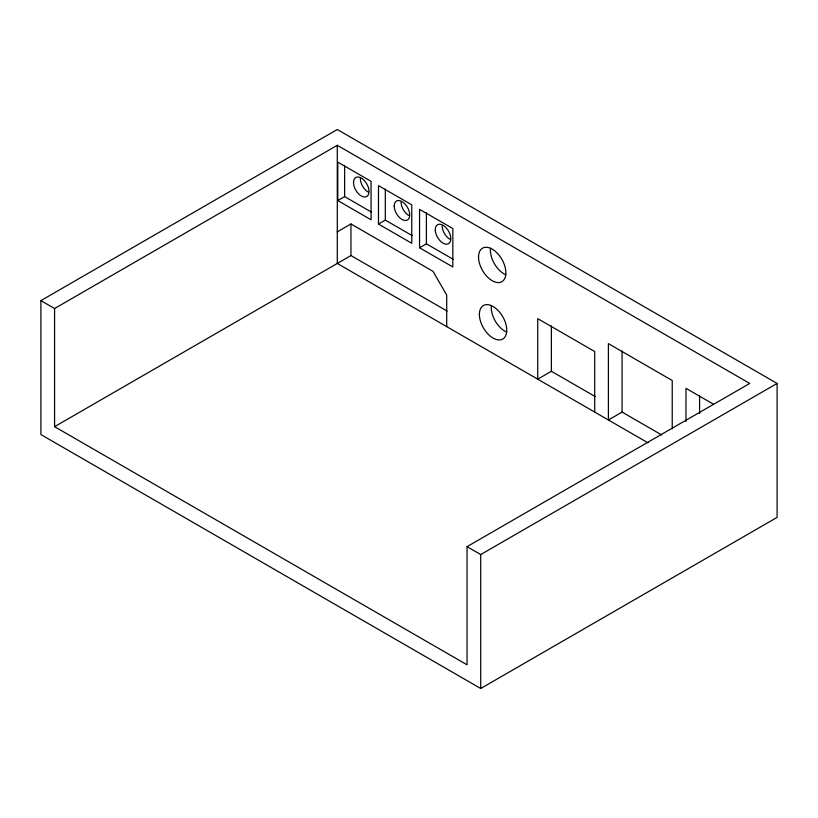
<?xml version="1.0" encoding="UTF-8"?>
<svg xmlns="http://www.w3.org/2000/svg" width="818" height="818" viewBox="0 0 818 818"><rect width="100%" height="100%" fill="white"/><g stroke="black" fill="none" stroke-linecap="round" stroke-linejoin="round"><path stroke-width="1.23" d="M337.783 200.563L337.783 162.128L371.065 181.34L371.065 219.776L337.783 200.563L344.623 196.617L371.464 212.107M344.623 196.617L344.623 165.614M378.478 224.06L378.489 185.625L411.771 204.837L411.761 243.273L378.478 224.06L385.319 220.114L412.16 235.604M385.319 220.114L385.319 189.111M419.552 247.772L419.552 209.336L452.845 228.549L452.835 266.985L419.552 247.772L426.393 243.825L453.233 259.326M426.393 243.825L426.393 212.823M685.965 421.444L685.995 388.335L713.48 404.245M40.9 300.615L337.282 129.51L777.1 383.438L777.1 517.385L480.718 688.49L40.9 434.562L40.9 300.615L54.581 308.519L337.282 145.307L749.738 383.438L467.047 546.649L467.047 664.799L54.581 426.669L54.581 308.519M337.282 231.862L350.953 223.958L433.029 271.351L446.71 295.042L446.71 326.627M54.581 426.669L350.953 255.553L447.119 311.075M595.238 396.587L551.393 371.28L537.723 379.174L537.723 318.631L594.717 351.536L594.717 412.078M661.69 434.951L622.069 412.078L608.398 419.982L608.398 343.632L672.232 380.493L672.232 428.836M467.047 546.649L480.718 554.553L777.1 383.438M648.02 442.855L337.282 263.447L337.282 145.307M699.584 395.759L699.584 413.571M622.069 351.004L622.069 412.078M551.393 325.871L551.393 371.28M480.718 554.553L480.718 688.49M350.953 223.958L350.953 255.553M408.888 215.553A10.961 6.329 60 0 1 401.055 202.179M368.1 192.005A10.961 6.329 60 0 1 360.349 178.58M450.074 239.326A10.961 6.329 60 0 1 442.129 226.024M506.7 332.128A19.346 11.166 60 0 1 491.362 305.543M505.851 274.787A19.346 11.166 60 0 1 490.503 248.202M479.389 314.388A19.346 11.166 60 0 0 499.9 339.91A19.346 11.166 60 0 0 499.91 312.548A19.346 11.166 60 0 0 479.389 314.388M353.509 182.526A10.961 6.329 60 0 0 365.135 196.995A10.961 6.329 60 0 0 365.145 181.494A10.961 6.329 60 0 0 353.509 182.526M435.288 229.97A10.961 6.329 60 0 0 447.078 244.183A10.961 6.329 60 0 0 446.74 228.488A10.961 6.329 60 0 0 435.288 229.97M394.215 206.126A10.961 6.329 60 0 0 405.912 220.482A10.961 6.329 60 0 0 405.759 204.899A10.961 6.329 60 0 0 394.215 206.126M478.53 257.036A19.346 11.166 60 0 0 499.052 282.558A19.346 11.166 60 0 0 499.052 255.206A19.346 11.166 60 0 0 478.53 257.036"/></g></svg>
